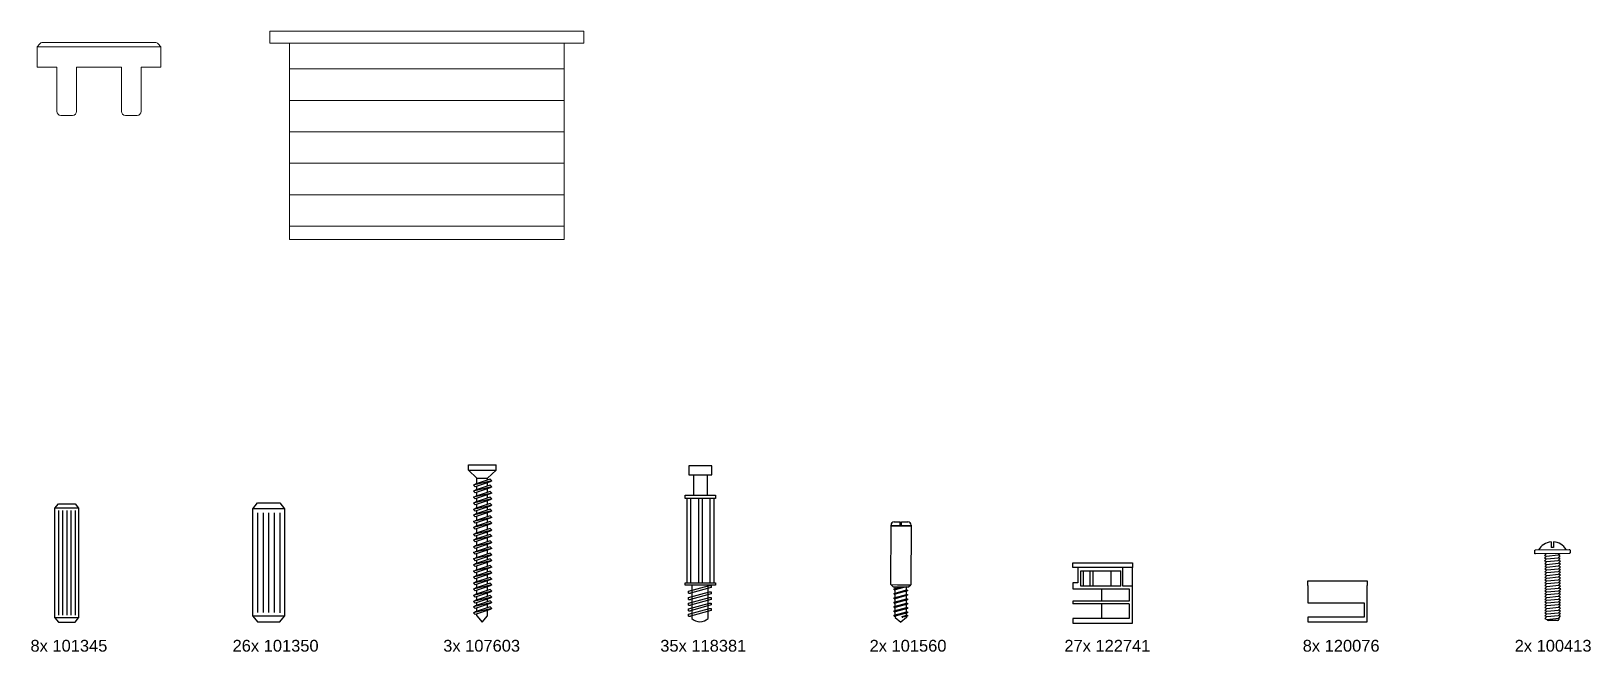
# Model space of a CAD drawing. Header units: millimetres. Extents: x -1085 to 10527, y 119 to 3003.
# Drawn here: x 8601.61 to 8641.32, y 2970.16 to 2985.95 of the extents above; entities that cross this region are included whole.
import ezdxf

# ---------------------------------------------------------------- set-up
doc = ezdxf.new("R2010")
doc.units = ezdxf.units.MM
doc.layers.add('A-FURN', color=2, linetype='Continuous', lineweight=18)
doc.layers.add('G-ANNO-GEOMETRY', color=2, linetype='Continuous')
doc.layers.add('viti sottili', color=4, linetype='Continuous')
doc.styles.get("Standard").update_dxf_attribs({"font": 'arial.ttf'})

msp = doc.modelspace()

# ---------------------------------------------------------------- linework, layer by layer
for p, q in [((8640.187, 2972.656), (8640.147, 2972.616)), ((8640.147, 2972.616), (8640.197, 2972.596)), ((8640.197, 2972.596), (8640.148, 2972.546)), ((8640.148, 2972.546), (8640.198, 2972.526)), ((8640.198, 2972.526), (8640.149, 2972.476)), ((8640.149, 2972.476), (8640.199, 2972.456)), ((8640.199, 2972.456), (8640.15, 2972.406)), ((8640.15, 2972.406), (8640.2, 2972.386)), ((8640.197, 2972.596), (8640.497, 2972.625)), ((8640.198, 2972.526), (8640.498, 2972.555)), ((8640.199, 2972.456), (8640.499, 2972.485)), ((8640.2, 2972.386), (8640.5, 2972.415)), ((8640.497, 2972.625), (8640.532, 2972.66)), ((8640.547, 2972.606), (8640.497, 2972.625)), ((8640.498, 2972.555), (8640.547, 2972.606)), ((8640.548, 2972.536), (8640.498, 2972.555)), ((8640.499, 2972.485), (8640.548, 2972.536)), ((8640.549, 2972.466), (8640.499, 2972.485)), ((8640.5, 2972.415), (8640.549, 2972.466)), ((8640.55, 2972.396), (8640.5, 2972.415)), ((8640.2, 2972.386), (8640.151, 2972.336)), ((8640.151, 2972.336), (8640.201, 2972.316)), ((8640.201, 2972.316), (8640.151, 2972.266)), ((8640.151, 2972.266), (8640.202, 2972.246)), ((8640.202, 2972.246), (8640.152, 2972.196)), ((8640.152, 2972.196), (8640.203, 2972.176)), ((8640.203, 2972.176), (8640.153, 2972.126)), ((8640.153, 2972.126), (8640.203, 2972.106)), ((8640.203, 2972.106), (8640.154, 2972.056)), ((8640.154, 2972.056), (8640.204, 2972.036)), ((8640.204, 2972.036), (8640.155, 2971.986)), ((8640.201, 2972.316), (8640.5, 2972.345)), ((8640.202, 2972.246), (8640.501, 2972.275)), ((8640.203, 2972.176), (8640.502, 2972.205)), ((8640.203, 2972.106), (8640.503, 2972.135)), ((8640.204, 2972.036), (8640.504, 2972.065)), ((8640.5, 2972.345), (8640.55, 2972.396)), ((8640.551, 2972.326), (8640.5, 2972.345)), ((8640.501, 2972.275), (8640.551, 2972.326)), ((8640.552, 2972.256), (8640.501, 2972.275)), ((8640.502, 2972.205), (8640.552, 2972.256)), ((8640.552, 2972.186), (8640.502, 2972.205)), ((8640.503, 2972.135), (8640.552, 2972.186)), ((8640.553, 2972.116), (8640.503, 2972.135)), ((8640.504, 2972.065), (8640.553, 2972.116)), ((8640.554, 2972.046), (8640.504, 2972.065)), ((8640.505, 2971.995), (8640.554, 2972.046)), ((8640.203, 2971.686), (8640.153, 2971.635)), ((8640.153, 2971.635), (8640.203, 2971.616)), ((8640.203, 2971.616), (8640.154, 2971.565)), ((8640.155, 2971.986), (8640.205, 2971.966)), ((8640.205, 2971.966), (8640.156, 2971.916)), ((8640.156, 2971.916), (8640.206, 2971.896)), ((8640.206, 2971.896), (8640.157, 2971.846)), ((8640.157, 2971.846), (8640.207, 2971.826)), ((8640.207, 2971.826), (8640.158, 2971.776)), ((8640.158, 2971.776), (8640.208, 2971.756)), ((8640.208, 2971.756), (8640.158, 2971.706)), ((8640.158, 2971.706), (8640.209, 2971.686)), ((8640.203, 2971.616), (8640.503, 2971.644)), ((8640.205, 2971.966), (8640.505, 2971.995)), ((8640.206, 2971.896), (8640.506, 2971.925)), ((8640.207, 2971.826), (8640.507, 2971.855)), ((8640.208, 2971.756), (8640.507, 2971.785)), ((8640.209, 2971.686), (8640.508, 2971.715)), ((8640.553, 2971.695), (8640.502, 2971.714)), ((8640.503, 2971.644), (8640.553, 2971.695)), ((8640.553, 2971.625), (8640.503, 2971.644)), ((8640.504, 2971.574), (8640.553, 2971.625)), ((8640.555, 2971.976), (8640.505, 2971.995)), ((8640.506, 2971.925), (8640.555, 2971.976)), ((8640.556, 2971.906), (8640.506, 2971.925)), ((8640.507, 2971.855), (8640.556, 2971.906)), ((8640.557, 2971.836), (8640.507, 2971.855)), ((8640.507, 2971.785), (8640.557, 2971.836)), ((8640.558, 2971.766), (8640.507, 2971.785)), ((8640.508, 2971.715), (8640.558, 2971.766)), ((8640.154, 2971.565), (8640.204, 2971.546)), ((8640.204, 2971.546), (8640.155, 2971.495)), ((8640.155, 2971.495), (8640.205, 2971.476)), ((8640.204, 2971.266), (8640.155, 2971.216)), ((8640.155, 2971.216), (8640.205, 2971.196)), ((8640.205, 2971.476), (8640.156, 2971.425)), ((8640.156, 2971.425), (8640.206, 2971.406)), ((8640.206, 2971.406), (8640.157, 2971.355)), ((8640.157, 2971.355), (8640.207, 2971.336)), ((8640.207, 2971.336), (8640.158, 2971.285)), ((8640.158, 2971.285), (8640.208, 2971.266)), ((8640.204, 2971.546), (8640.504, 2971.574)), ((8640.205, 2971.476), (8640.505, 2971.504)), ((8640.205, 2971.196), (8640.505, 2971.225)), ((8640.206, 2971.406), (8640.506, 2971.434)), ((8640.207, 2971.336), (8640.507, 2971.364)), ((8640.208, 2971.266), (8640.508, 2971.294)), ((8640.554, 2971.555), (8640.504, 2971.574)), ((8640.554, 2971.276), (8640.504, 2971.295)), ((8640.505, 2971.504), (8640.554, 2971.555)), ((8640.555, 2971.485), (8640.505, 2971.504)), ((8640.505, 2971.225), (8640.554, 2971.276)), ((8640.555, 2971.206), (8640.505, 2971.225)), ((8640.506, 2971.434), (8640.555, 2971.485)), ((8640.556, 2971.415), (8640.506, 2971.434)), ((8640.507, 2971.364), (8640.556, 2971.415)), ((8640.557, 2971.345), (8640.507, 2971.364)), ((8640.508, 2971.294), (8640.557, 2971.345)), ((8640.205, 2971.196), (8640.155, 2971.146)), ((8640.155, 2971.146), (8640.206, 2971.126)), ((8640.206, 2971.126), (8640.156, 2971.076)), ((8640.156, 2971.076), (8640.207, 2971.056)), ((8640.207, 2971.056), (8640.157, 2971.006)), ((8640.157, 2971.006), (8640.207, 2970.986)), ((8640.206, 2971.126), (8640.505, 2971.155)), ((8640.207, 2971.056), (8640.506, 2971.085)), ((8640.207, 2970.986), (8640.507, 2971.015)), ((8640.211, 2970.981), (8640.211, 2970.986)), ((8640.486, 2970.96), (8640.236, 2970.957)), ((8640.505, 2971.155), (8640.555, 2971.206)), ((8640.556, 2971.136), (8640.505, 2971.155)), ((8640.506, 2971.085), (8640.556, 2971.136)), ((8640.557, 2971.066), (8640.506, 2971.085)), ((8640.507, 2971.015), (8640.557, 2971.066)), ((8640.511, 2971.015), (8640.511, 2970.985))]:
    msp.add_line(p, q)
msp.add_lwpolyline([(8639.915, 2972.753), (8640.775, 2972.763, -0.414214), (8640.795, 2972.744), (8640.796, 2972.684, -0.414214), (8640.776, 2972.663), (8639.917, 2972.653, -0.414214), (8639.896, 2972.672), (8639.896, 2972.732, -0.414214)], format="xyb", close=True)
for centre, radius, start, end in [((8640.348, 2972.552), 0.406, 94.9516, 150.2064), ((8640.348, 2972.552), 0.406, 31.2269, 86.4817), ((8640.236, 2970.982), 0.025, 180.7167, 270.7167), ((8640.486, 2970.985), 0.025, 270.7167, 0.7167)]:
    msp.add_arc(centre, radius, start, end)
at = {"layer": 'A-FURN'}
for p, q in [((8615.687, 2985.951), (8607.687, 2985.951)), ((8607.687, 2985.651), (8607.687, 2985.951)), ((8615.687, 2985.651), (8615.687, 2985.951)), ((8607.687, 2985.651), (8608.187, 2985.651)), ((8608.187, 2985.651), (8615.187, 2985.651)), ((8615.187, 2985.651), (8615.687, 2985.651)), ((8602.267, 2983.91), (8602.267, 2985.036)), ((8602.767, 2983.91), (8602.767, 2985.036)), ((8603.912, 2985.036), (8603.912, 2983.91)), ((8604.412, 2983.91), (8604.412, 2985.036)), ((8608.187, 2984.992), (8615.187, 2984.992)), ((8608.187, 2984.192), (8615.187, 2984.192)), ((8602.367, 2983.81), (8602.667, 2983.81)), ((8604.012, 2983.81), (8604.312, 2983.81)), ((8608.187, 2983.392), (8615.187, 2983.392)), ((8608.187, 2982.592), (8615.187, 2982.592)), ((8608.187, 2981.792), (8615.187, 2981.792)), ((8608.187, 2980.992), (8615.187, 2980.992))]:
    msp.add_line(p, q, dxfattribs=at)
msp.add_lwpolyline([(8604.912, 2985.55), (8604.846, 2985.629, 0.220407), (8604.769, 2985.664), (8601.903, 2985.664, 0.232727), (8601.824, 2985.625), (8601.767, 2985.55)], format="xyb", dxfattribs=at)
for points in [[(8604.412, 2985.036), (8604.912, 2985.036), (8604.912, 2985.55), (8601.767, 2985.55), (8601.767, 2985.036), (8602.267, 2985.036)], [(8608.187, 2985.651), (8608.187, 2980.651), (8615.187, 2980.651), (8615.187, 2985.651)], [(8602.767, 2985.036), (8603.912, 2985.036)]]:
    msp.add_lwpolyline(points, dxfattribs=at)
for centre, start, end in [((8602.367, 2983.91), 180, 270), ((8602.667, 2983.91), 270, 0), ((8604.012, 2983.91), 180, 270), ((8604.312, 2983.91), 270, 0)]:
    msp.add_arc(centre, 0.1, start, end, dxfattribs=at)
at = {"layer": 'G-ANNO-GEOMETRY'}
for p, q in [((8612.749, 2974.782), (8612.749, 2974.916)), ((8612.749, 2974.916), (8613.449, 2974.916)), ((8612.962, 2974.582), (8612.749, 2974.782)), ((8612.749, 2974.782), (8613.449, 2974.782)), ((8613.236, 2974.582), (8613.449, 2974.782)), ((8613.449, 2974.782), (8613.449, 2974.916)), ((8613.339, 2974.508), (8612.878, 2974.399)), ((8612.878, 2974.399), (8612.92, 2974.423)), ((8612.878, 2974.399), (8612.92, 2974.356)), ((8613.297, 2974.55), (8612.92, 2974.423)), ((8613.297, 2974.483), (8612.92, 2974.356)), ((8613.297, 2974.4), (8612.92, 2974.274)), ((8612.962, 2974.437), (8612.962, 2974.582)), ((8612.962, 2974.582), (8613.236, 2974.582)), ((8613.236, 2974.529), (8613.236, 2974.582)), ((8613.236, 2974.38), (8613.236, 2974.463)), ((8613.339, 2974.508), (8613.297, 2974.55)), ((8613.339, 2974.508), (8613.297, 2974.483)), ((8613.339, 2974.358), (8613.297, 2974.4)), ((8613.339, 2974.358), (8612.878, 2974.249)), ((8612.878, 2974.249), (8612.92, 2974.274)), ((8612.878, 2974.249), (8612.92, 2974.207)), ((8613.339, 2974.201), (8612.878, 2974.093)), ((8612.878, 2974.093), (8612.92, 2974.117)), ((8612.878, 2974.093), (8612.92, 2974.05)), ((8613.339, 2974.052), (8612.878, 2973.943)), ((8613.297, 2974.334), (8612.92, 2974.207)), ((8613.297, 2974.244), (8612.92, 2974.117)), ((8613.297, 2974.177), (8612.92, 2974.05)), ((8613.297, 2974.094), (8612.92, 2973.967)), ((8613.297, 2974.027), (8612.92, 2973.901)), ((8612.962, 2974.288), (8612.962, 2974.371)), ((8612.962, 2974.131), (8612.962, 2974.221)), ((8612.962, 2973.982), (8612.962, 2974.064)), ((8613.236, 2974.223), (8613.236, 2974.313)), ((8613.236, 2974.074), (8613.236, 2974.157)), ((8613.236, 2973.916), (8613.236, 2974.007)), ((8613.339, 2974.358), (8613.297, 2974.334)), ((8613.339, 2974.201), (8613.297, 2974.244)), ((8613.339, 2974.201), (8613.297, 2974.177)), ((8613.339, 2974.052), (8613.297, 2974.094)), ((8613.339, 2974.052), (8613.297, 2974.027)), ((8618.267, 2974.15), (8619.041, 2974.15)), ((8618.267, 2974.063), (8618.267, 2974.15)), ((8619.041, 2974.063), (8618.267, 2974.063)), ((8619.041, 2974.15), (8619.041, 2974.063)), ((8607.259, 2973.798), (8607.377, 2973.948)), ((8607.259, 2971.072), (8607.259, 2973.798)), ((8608.059, 2973.798), (8607.259, 2973.798)), ((8607.377, 2973.948), (8607.942, 2973.948)), ((8607.377, 2973.696), (8607.377, 2971.161)), ((8607.518, 2973.696), (8607.518, 2971.161)), ((8607.659, 2973.696), (8607.659, 2971.161)), ((8607.801, 2973.696), (8607.801, 2971.161)), ((8607.942, 2973.948), (8608.059, 2973.798)), ((8607.942, 2973.696), (8607.942, 2971.154)), ((8608.059, 2973.798), (8608.059, 2971.072)), ((8612.878, 2973.943), (8612.92, 2973.967)), ((8612.878, 2973.943), (8612.92, 2973.901)), ((8613.339, 2973.894), (8612.878, 2973.786)), ((8612.878, 2973.786), (8612.92, 2973.81)), ((8612.878, 2973.786), (8612.92, 2973.743)), ((8613.339, 2973.745), (8612.878, 2973.636)), ((8612.878, 2973.636), (8612.92, 2973.66)), ((8612.878, 2973.636), (8612.92, 2973.594)), ((8613.297, 2973.937), (8612.92, 2973.81)), ((8613.297, 2973.87), (8612.92, 2973.743)), ((8613.297, 2973.787), (8612.92, 2973.66)), ((8613.297, 2973.72), (8612.92, 2973.594)), ((8613.297, 2973.625), (8612.92, 2973.498)), ((8612.962, 2973.824), (8612.962, 2973.915)), ((8612.962, 2973.675), (8612.962, 2973.757)), ((8612.962, 2973.512), (8612.962, 2973.608)), ((8613.236, 2973.767), (8613.236, 2973.85)), ((8613.236, 2973.604), (8613.236, 2973.7)), ((8613.339, 2973.894), (8613.297, 2973.937)), ((8613.339, 2973.894), (8613.297, 2973.87)), ((8613.339, 2973.745), (8613.297, 2973.787)), ((8613.339, 2973.745), (8613.297, 2973.72)), ((8613.339, 2973.582), (8613.297, 2973.625)), ((8613.339, 2973.582), (8612.878, 2973.474)), ((8612.878, 2973.474), (8612.92, 2973.498)), ((8612.878, 2973.474), (8612.92, 2973.431)), ((8613.339, 2973.433), (8612.878, 2973.324)), ((8612.878, 2973.324), (8612.92, 2973.348)), ((8612.878, 2973.324), (8612.92, 2973.282)), ((8613.339, 2973.258), (8612.878, 2973.149)), ((8613.297, 2973.558), (8612.92, 2973.431)), ((8613.297, 2973.475), (8612.92, 2973.348)), ((8613.297, 2973.408), (8612.92, 2973.282)), ((8613.297, 2973.3), (8612.92, 2973.173)), ((8613.297, 2973.233), (8612.92, 2973.107)), ((8612.962, 2973.363), (8612.962, 2973.445)), ((8612.962, 2973.187), (8612.962, 2973.296)), ((8613.236, 2973.455), (8613.236, 2973.538)), ((8613.236, 2973.28), (8613.236, 2973.388)), ((8613.236, 2973.13), (8613.236, 2973.213)), ((8613.339, 2973.582), (8613.297, 2973.558)), ((8613.339, 2973.433), (8613.297, 2973.475)), ((8613.339, 2973.433), (8613.297, 2973.408)), ((8613.339, 2973.258), (8613.297, 2973.3)), ((8613.339, 2973.258), (8613.297, 2973.233)), ((8623.503, 2971.87), (8623.507, 2973.387)), ((8623.507, 2973.379), (8623.846, 2973.378)), ((8623.507, 2973.369), (8623.846, 2973.368)), ((8623.587, 2973.467), (8623.737, 2973.466)), ((8623.677, 2973.379), (8624.016, 2973.378)), ((8623.677, 2973.369), (8624.016, 2973.368)), ((8623.737, 2973.386), (8623.737, 2973.466)), ((8623.757, 2973.386), (8623.737, 2973.386)), ((8623.757, 2973.386), (8623.777, 2973.386)), ((8623.777, 2973.386), (8623.777, 2973.466)), ((8623.777, 2973.466), (8623.936, 2973.466)), ((8624.016, 2973.385), (8624.011, 2971.868)), ((8612.878, 2973.149), (8612.92, 2973.173)), ((8612.878, 2973.149), (8612.92, 2973.107)), ((8613.339, 2973.108), (8612.878, 2972.999)), ((8612.878, 2972.999), (8612.92, 2973.024)), ((8612.878, 2972.999), (8612.92, 2972.957)), ((8613.339, 2972.943), (8612.878, 2972.834)), ((8612.878, 2972.834), (8612.92, 2972.859)), ((8612.878, 2972.834), (8612.92, 2972.792)), ((8613.297, 2973.15), (8612.92, 2973.024)), ((8613.297, 2973.084), (8612.92, 2972.957)), ((8613.297, 2972.986), (8612.92, 2972.859)), ((8613.297, 2972.919), (8612.92, 2972.792)), ((8613.297, 2972.836), (8612.92, 2972.709)), ((8612.962, 2973.038), (8612.962, 2973.121)), ((8612.962, 2972.873), (8612.962, 2972.971)), ((8612.962, 2972.723), (8612.962, 2972.806)), ((8613.236, 2972.965), (8613.236, 2973.063)), ((8613.236, 2972.816), (8613.236, 2972.898)), ((8613.339, 2973.108), (8613.297, 2973.15)), ((8613.339, 2973.108), (8613.297, 2973.084)), ((8613.339, 2972.943), (8613.297, 2972.986)), ((8613.339, 2972.943), (8613.297, 2972.919)), ((8613.339, 2972.794), (8613.297, 2972.836)), ((8640.313, 2972.958), (8640.315, 2972.814)), ((8640.375, 2972.815), (8640.315, 2972.814)), ((8640.373, 2972.958), (8640.375, 2972.815)), ((8613.339, 2972.794), (8612.878, 2972.685)), ((8612.878, 2972.685), (8612.92, 2972.709)), ((8612.878, 2972.685), (8612.92, 2972.643)), ((8613.339, 2972.631), (8612.878, 2972.523)), ((8612.878, 2972.523), (8612.92, 2972.547)), ((8612.878, 2972.523), (8612.92, 2972.48)), ((8613.339, 2972.482), (8612.878, 2972.373)), ((8612.878, 2972.373), (8612.92, 2972.398)), ((8613.297, 2972.769), (8612.92, 2972.643)), ((8613.297, 2972.674), (8612.92, 2972.547)), ((8613.297, 2972.607), (8612.92, 2972.48)), ((8613.297, 2972.524), (8612.92, 2972.398)), ((8613.297, 2972.458), (8612.92, 2972.331)), ((8612.962, 2972.561), (8612.962, 2972.657)), ((8612.962, 2972.412), (8612.962, 2972.494)), ((8613.236, 2972.653), (8613.236, 2972.749)), ((8613.236, 2972.504), (8613.236, 2972.587)), ((8613.236, 2972.34), (8613.236, 2972.437)), ((8613.339, 2972.794), (8613.297, 2972.769)), ((8613.339, 2972.631), (8613.297, 2972.674)), ((8613.339, 2972.631), (8613.297, 2972.607)), ((8613.339, 2972.482), (8613.297, 2972.524)), ((8613.339, 2972.482), (8613.297, 2972.458)), ((8628.139, 2972.305), (8628.139, 2972.424)), ((8628.139, 2972.424), (8629.652, 2972.424)), ((8629.652, 2972.424), (8629.652, 2972.305)), ((8612.878, 2972.373), (8612.92, 2972.331)), ((8613.339, 2972.319), (8612.878, 2972.21)), ((8612.878, 2972.21), (8612.92, 2972.234)), ((8612.878, 2972.21), (8612.92, 2972.167)), ((8613.339, 2972.169), (8612.878, 2972.06)), ((8612.878, 2972.06), (8612.92, 2972.085)), ((8612.878, 2972.06), (8612.92, 2972.018)), ((8613.339, 2972.014), (8612.878, 2971.905)), ((8613.297, 2972.361), (8612.92, 2972.234)), ((8613.297, 2972.294), (8612.92, 2972.167)), ((8613.297, 2972.211), (8612.92, 2972.085)), ((8613.297, 2972.145), (8612.92, 2972.018)), ((8613.297, 2972.056), (8612.92, 2971.93)), ((8612.962, 2972.248), (8612.962, 2972.345)), ((8612.962, 2972.099), (8612.962, 2972.182)), ((8612.962, 2971.944), (8612.962, 2972.032)), ((8613.236, 2972.191), (8613.236, 2972.274)), ((8613.236, 2972.036), (8613.236, 2972.124)), ((8613.339, 2972.319), (8613.297, 2972.361)), ((8613.339, 2972.319), (8613.297, 2972.294)), ((8613.339, 2972.169), (8613.297, 2972.211)), ((8613.339, 2972.169), (8613.297, 2972.145)), ((8613.339, 2972.014), (8613.297, 2972.056)), ((8613.339, 2972.014), (8613.297, 2971.99)), ((8629.652, 2972.305), (8628.139, 2972.305)), ((8628.267, 2972.305), (8628.267, 2971.92)), ((8628.342, 2971.831), (8628.342, 2972.226)), ((8628.342, 2972.226), (8629.357, 2972.226)), ((8628.4, 2972.226), (8628.4, 2971.831)), ((8628.571, 2972.226), (8628.571, 2971.831)), ((8628.651, 2971.831), (8628.651, 2972.226)), ((8629.105, 2972.226), (8629.105, 2971.831)), ((8629.357, 2971.831), (8629.357, 2972.226)), ((8629.411, 2971.831), (8629.411, 2972.305)), ((8629.652, 2971.831), (8629.652, 2972.305)), ((8612.878, 2971.905), (8612.92, 2971.93)), ((8612.878, 2971.905), (8612.92, 2971.863)), ((8613.339, 2971.864), (8612.878, 2971.756)), ((8612.878, 2971.756), (8612.92, 2971.78)), ((8612.878, 2971.756), (8612.92, 2971.713)), ((8613.339, 2971.701), (8612.878, 2971.592)), ((8612.878, 2971.592), (8612.92, 2971.617)), ((8613.297, 2971.99), (8612.92, 2971.863)), ((8613.297, 2971.907), (8612.92, 2971.78)), ((8613.297, 2971.84), (8612.92, 2971.713)), ((8613.297, 2971.743), (8612.92, 2971.617)), ((8613.297, 2971.677), (8612.92, 2971.55)), ((8612.962, 2971.794), (8612.962, 2971.877)), ((8612.962, 2971.631), (8612.962, 2971.727)), ((8613.236, 2971.886), (8613.236, 2971.969)), ((8613.236, 2971.723), (8613.236, 2971.82)), ((8613.236, 2971.574), (8613.236, 2971.656)), ((8613.339, 2971.864), (8613.297, 2971.907)), ((8613.339, 2971.864), (8613.297, 2971.84)), ((8613.339, 2971.701), (8613.297, 2971.743)), ((8613.339, 2971.701), (8613.297, 2971.677)), ((8618.352, 2971.702), (8618.882, 2971.848)), ((8618.352, 2971.652), (8618.352, 2971.702)), ((8618.352, 2971.541), (8618.882, 2971.687)), ((8618.352, 2971.652), (8618.4, 2971.652)), ((8618.93, 2971.798), (8618.4, 2971.652)), ((8618.93, 2971.637), (8618.4, 2971.491)), ((8618.435, 2971.86), (8618.435, 2971.013)), ((8618.847, 2971.013), (8618.847, 2971.86)), ((8618.882, 2971.848), (8618.93, 2971.848)), ((8618.882, 2971.687), (8618.93, 2971.687)), ((8618.93, 2971.848), (8618.93, 2971.798)), ((8618.93, 2971.687), (8618.93, 2971.637)), ((8623.565, 2971.814), (8623.503, 2971.87)), ((8623.503, 2971.87), (8623.842, 2971.868)), ((8623.565, 2971.814), (8623.88, 2971.813)), ((8623.565, 2971.814), (8623.949, 2971.813)), ((8623.586, 2971.537), (8623.902, 2971.623)), ((8623.587, 2971.76), (8623.783, 2971.813)), ((8623.587, 2971.735), (8623.587, 2971.76)), ((8623.587, 2971.735), (8623.61, 2971.735)), ((8623.587, 2971.648), (8623.903, 2971.735)), ((8623.587, 2971.624), (8623.587, 2971.648)), ((8623.587, 2971.624), (8623.61, 2971.624)), ((8623.894, 2971.813), (8623.61, 2971.735)), ((8623.61, 2971.655), (8623.61, 2971.735)), ((8623.926, 2971.71), (8623.61, 2971.624)), ((8623.61, 2971.543), (8623.61, 2971.624)), ((8623.611, 2971.766), (8623.611, 2971.814)), ((8623.672, 2971.869), (8624.011, 2971.868)), ((8623.902, 2971.623), (8623.903, 2971.704)), ((8623.902, 2971.623), (8623.926, 2971.623)), ((8623.903, 2971.735), (8623.903, 2971.813)), ((8623.903, 2971.735), (8623.926, 2971.734)), ((8623.926, 2971.734), (8623.926, 2971.71)), ((8623.926, 2971.623), (8623.926, 2971.599)), ((8623.949, 2971.813), (8624.011, 2971.868)), ((8628.267, 2971.92), (8628.139, 2971.92)), ((8628.139, 2971.92), (8628.139, 2971.763)), ((8628.139, 2971.763), (8629.574, 2971.763)), ((8629.357, 2971.831), (8628.342, 2971.831)), ((8628.947, 2971.831), (8628.705, 2971.831)), ((8628.868, 2971.763), (8628.868, 2971.45)), ((8629.652, 2971.831), (8629.411, 2971.831)), ((8629.574, 2971.763), (8629.574, 2971.45)), ((8629.652, 2971.239), (8629.652, 2971.831)), ((8634.121, 2971.849), (8634.121, 2971.969)), ((8634.121, 2971.969), (8635.634, 2971.969)), ((8634.121, 2971.849), (8634.121, 2971.407)), ((8635.634, 2971.969), (8635.634, 2971.849)), ((8635.634, 2971.375), (8635.634, 2971.849)), ((8612.878, 2971.592), (8612.92, 2971.55)), ((8613.339, 2971.552), (8612.878, 2971.443)), ((8612.878, 2971.443), (8612.92, 2971.467)), ((8612.878, 2971.443), (8612.92, 2971.401)), ((8613.339, 2971.413), (8612.878, 2971.304)), ((8612.878, 2971.304), (8612.92, 2971.329)), ((8612.878, 2971.304), (8612.92, 2971.262)), ((8613.339, 2971.264), (8612.878, 2971.155)), ((8613.297, 2971.594), (8612.92, 2971.467)), ((8613.297, 2971.527), (8612.92, 2971.401)), ((8613.297, 2971.455), (8612.92, 2971.329)), ((8613.297, 2971.389), (8612.92, 2971.262)), ((8613.297, 2971.306), (8612.92, 2971.179)), ((8613.297, 2971.239), (8612.92, 2971.113)), ((8612.962, 2971.481), (8612.962, 2971.564)), ((8612.962, 2971.343), (8612.962, 2971.415)), ((8612.962, 2971.193), (8612.962, 2971.276)), ((8613.236, 2971.435), (8613.236, 2971.507)), ((8613.236, 2971.286), (8613.236, 2971.368)), ((8613.236, 2971.074), (8613.236, 2971.219)), ((8613.339, 2971.552), (8613.297, 2971.594)), ((8613.339, 2971.552), (8613.297, 2971.527)), ((8613.339, 2971.413), (8613.297, 2971.455)), ((8613.339, 2971.413), (8613.297, 2971.389)), ((8613.339, 2971.264), (8613.297, 2971.306)), ((8613.339, 2971.264), (8613.297, 2971.239)), ((8618.352, 2971.398), (8618.882, 2971.544)), ((8618.352, 2971.491), (8618.352, 2971.541)), ((8618.352, 2971.491), (8618.4, 2971.491)), ((8618.352, 2971.257), (8618.882, 2971.403)), ((8618.352, 2971.348), (8618.352, 2971.398)), ((8618.352, 2971.348), (8618.4, 2971.348)), ((8618.352, 2971.116), (8618.882, 2971.262)), ((8618.352, 2971.207), (8618.352, 2971.257)), ((8618.352, 2971.207), (8618.4, 2971.207)), ((8618.93, 2971.494), (8618.4, 2971.348)), ((8618.93, 2971.353), (8618.4, 2971.207)), ((8618.93, 2971.212), (8618.4, 2971.066)), ((8618.882, 2971.544), (8618.93, 2971.544)), ((8618.882, 2971.403), (8618.93, 2971.403)), ((8618.882, 2971.262), (8618.93, 2971.262)), ((8618.93, 2971.544), (8618.93, 2971.494)), ((8618.93, 2971.403), (8618.93, 2971.353)), ((8618.93, 2971.262), (8618.93, 2971.212)), ((8623.585, 2971.203), (8623.901, 2971.289)), ((8623.586, 2971.513), (8623.586, 2971.537)), ((8623.586, 2971.513), (8623.61, 2971.513)), ((8623.586, 2971.425), (8623.902, 2971.512)), ((8623.586, 2971.401), (8623.586, 2971.425)), ((8623.586, 2971.401), (8623.609, 2971.401)), ((8623.586, 2971.314), (8623.902, 2971.4)), ((8623.586, 2971.29), (8623.586, 2971.314)), ((8623.586, 2971.29), (8623.609, 2971.29)), ((8623.925, 2971.487), (8623.609, 2971.401)), ((8623.609, 2971.32), (8623.609, 2971.401)), ((8623.925, 2971.376), (8623.609, 2971.29)), ((8623.609, 2971.209), (8623.609, 2971.29)), ((8623.925, 2971.265), (8623.609, 2971.178)), ((8623.926, 2971.599), (8623.61, 2971.513)), ((8623.61, 2971.432), (8623.61, 2971.513)), ((8623.901, 2971.289), (8623.902, 2971.37)), ((8623.901, 2971.289), (8623.925, 2971.289)), ((8623.901, 2971.177), (8623.901, 2971.258)), ((8623.902, 2971.512), (8623.902, 2971.592)), ((8623.902, 2971.512), (8623.925, 2971.512)), ((8623.902, 2971.4), (8623.902, 2971.481)), ((8623.902, 2971.4), (8623.925, 2971.4)), ((8623.925, 2971.512), (8623.925, 2971.487)), ((8623.925, 2971.4), (8623.925, 2971.376)), ((8623.925, 2971.289), (8623.925, 2971.265)), ((8629.574, 2971.45), (8628.139, 2971.449)), ((8628.139, 2971.449), (8628.139, 2971.38)), ((8629.574, 2971.381), (8628.139, 2971.38)), ((8628.869, 2971.381), (8628.869, 2971.01)), ((8629.574, 2971.381), (8629.574, 2971.01)), ((8629.652, 2970.891), (8629.652, 2971.239)), ((8634.121, 2971.407), (8635.556, 2971.407)), ((8635.556, 2971.407), (8635.556, 2971.045)), ((8635.634, 2970.926), (8635.634, 2971.375)), ((8608.059, 2971.072), (8607.259, 2971.072)), ((8607.259, 2971.072), (8607.377, 2970.922)), ((8607.377, 2970.922), (8607.942, 2970.922)), ((8607.659, 2970.922), (8607.91, 2970.922)), ((8607.942, 2970.922), (8608.059, 2971.072)), ((8612.878, 2971.155), (8612.92, 2971.179)), ((8612.878, 2971.155), (8612.92, 2971.113)), ((8612.962, 2971.074), (8612.962, 2971.127)), ((8612.962, 2971.074), (8613.099, 2970.916)), ((8613.099, 2970.916), (8613.236, 2971.074)), ((8618.352, 2971.066), (8618.352, 2971.116)), ((8618.352, 2971.066), (8618.4, 2971.066)), ((8623.585, 2971.178), (8623.585, 2971.203)), ((8623.585, 2971.178), (8623.609, 2971.178)), ((8623.585, 2971.091), (8623.901, 2971.177)), ((8623.585, 2971.067), (8623.585, 2971.091)), ((8623.585, 2971.067), (8623.608, 2971.067)), ((8623.924, 2971.153), (8623.608, 2971.067)), ((8623.608, 2971.067), (8623.608, 2971.038)), ((8623.608, 2971.038), (8623.754, 2970.913)), ((8623.609, 2971.098), (8623.609, 2971.178)), ((8623.9, 2971.037), (8623.754, 2970.913)), ((8623.788, 2971.064), (8623.901, 2971.094)), ((8623.788, 2971.039), (8623.788, 2971.064)), ((8623.788, 2971.039), (8623.811, 2971.039)), ((8623.924, 2971.07), (8623.811, 2971.039)), ((8623.9, 2971.064), (8623.9, 2971.037)), ((8623.901, 2971.177), (8623.924, 2971.177)), ((8623.901, 2971.177), (8623.901, 2971.177)), ((8623.901, 2971.094), (8623.901, 2971.147)), ((8623.901, 2971.094), (8623.924, 2971.094)), ((8623.924, 2971.177), (8623.924, 2971.153)), ((8623.924, 2971.094), (8623.924, 2971.07)), ((8629.574, 2971.01), (8628.139, 2971.01)), ((8628.139, 2971.01), (8628.139, 2970.891)), ((8628.139, 2970.891), (8629.652, 2970.891)), ((8635.557, 2971.045), (8634.122, 2971.045)), ((8634.122, 2971.045), (8634.122, 2970.926)), ((8634.122, 2970.926), (8635.634, 2970.926))]:
    msp.add_line(p, q, dxfattribs=at)
for points in [[(8618.358, 2974.896), (8618.358, 2974.667), (8618.948, 2974.667), (8618.948, 2974.896), (8618.358, 2974.896)], [(8618.473, 2974.667), (8618.473, 2974.15), (8618.835, 2974.15), (8618.835, 2974.667)], [(8618.304, 2974.063), (8618.304, 2971.917), (8618.411, 2971.917), (8618.411, 2974.063)], [(8618.603, 2974.063), (8618.603, 2971.917), (8618.704, 2971.917), (8618.704, 2974.063)], [(8618.896, 2974.063), (8618.896, 2971.917), (8619.005, 2971.917), (8619.005, 2974.063)], [(8618.267, 2971.917), (8619.041, 2971.917), (8619.041, 2971.86), (8618.267, 2971.86), (8618.267, 2971.917)]]:
    msp.add_lwpolyline(points, dxfattribs=at)
for centre, radius, start, end in [((8623.587, 2973.387), 0.08, 89.8262, 179.8262), ((8623.936, 2973.386), 0.08, 359.8262, 89.8262), ((8618.641, 2971.21), 0.285, 223.7004, 316.2996)]:
    msp.add_arc(centre, radius, start, end, dxfattribs=at)
at = {"layer": 'viti sottili'}
for p, q in [((8602.218, 2973.814), (8602.307, 2973.927)), ((8602.218, 2971.03), (8602.218, 2973.814)), ((8602.818, 2973.814), (8602.218, 2973.814)), ((8602.307, 2973.927), (8602.731, 2973.927)), ((8602.307, 2973.753), (8602.307, 2971.097)), ((8602.413, 2973.753), (8602.413, 2971.097)), ((8602.519, 2973.753), (8602.519, 2971.097)), ((8602.625, 2973.753), (8602.625, 2971.097)), ((8602.731, 2973.927), (8602.818, 2973.814)), ((8602.731, 2973.753), (8602.731, 2971.091)), ((8602.818, 2973.814), (8602.818, 2971.03)), ((8602.818, 2971.03), (8602.218, 2971.03)), ((8602.218, 2971.03), (8602.307, 2970.917)), ((8602.307, 2970.917), (8602.731, 2970.917)), ((8602.518, 2970.917), (8602.706, 2970.917)), ((8602.731, 2970.917), (8602.818, 2971.03))]:
    msp.add_line(p, q, dxfattribs=at)

# ---------------------------------------------------------------- texts
at = {"char_height": 0.3, "attachment_point": 1}
for s, width, heights, insert in [('8x 101345', 2.07564, [0.0755], (8601.595, 2970.466)), ('26x 101350', 2.19159, [0.365], (8606.741, 2970.466)), ('3x 107603', 2.30755, [0.119], (8612.104, 2970.466)), ('35x 118381', 2.07564, [0.0755], (8617.631, 2970.466)), ('2x 101560', 2.07564, [0.0755], (8622.961, 2970.466)), ('27x 122741', 2.07564, [0.0755], (8627.92, 2970.466)), ('8x 120076', 2.07564, [0.0755], (8633.989, 2970.466)), ('2x 100413', 2.07564, [0.0755], (8639.386, 2970.466))]:
    msp.add_mtext_dynamic_manual_height_columns(s, width=width, gutter_width=12.5, heights=heights, dxfattribs=dict(at, insert=insert))

doc.saveas('drawing.dxf')
